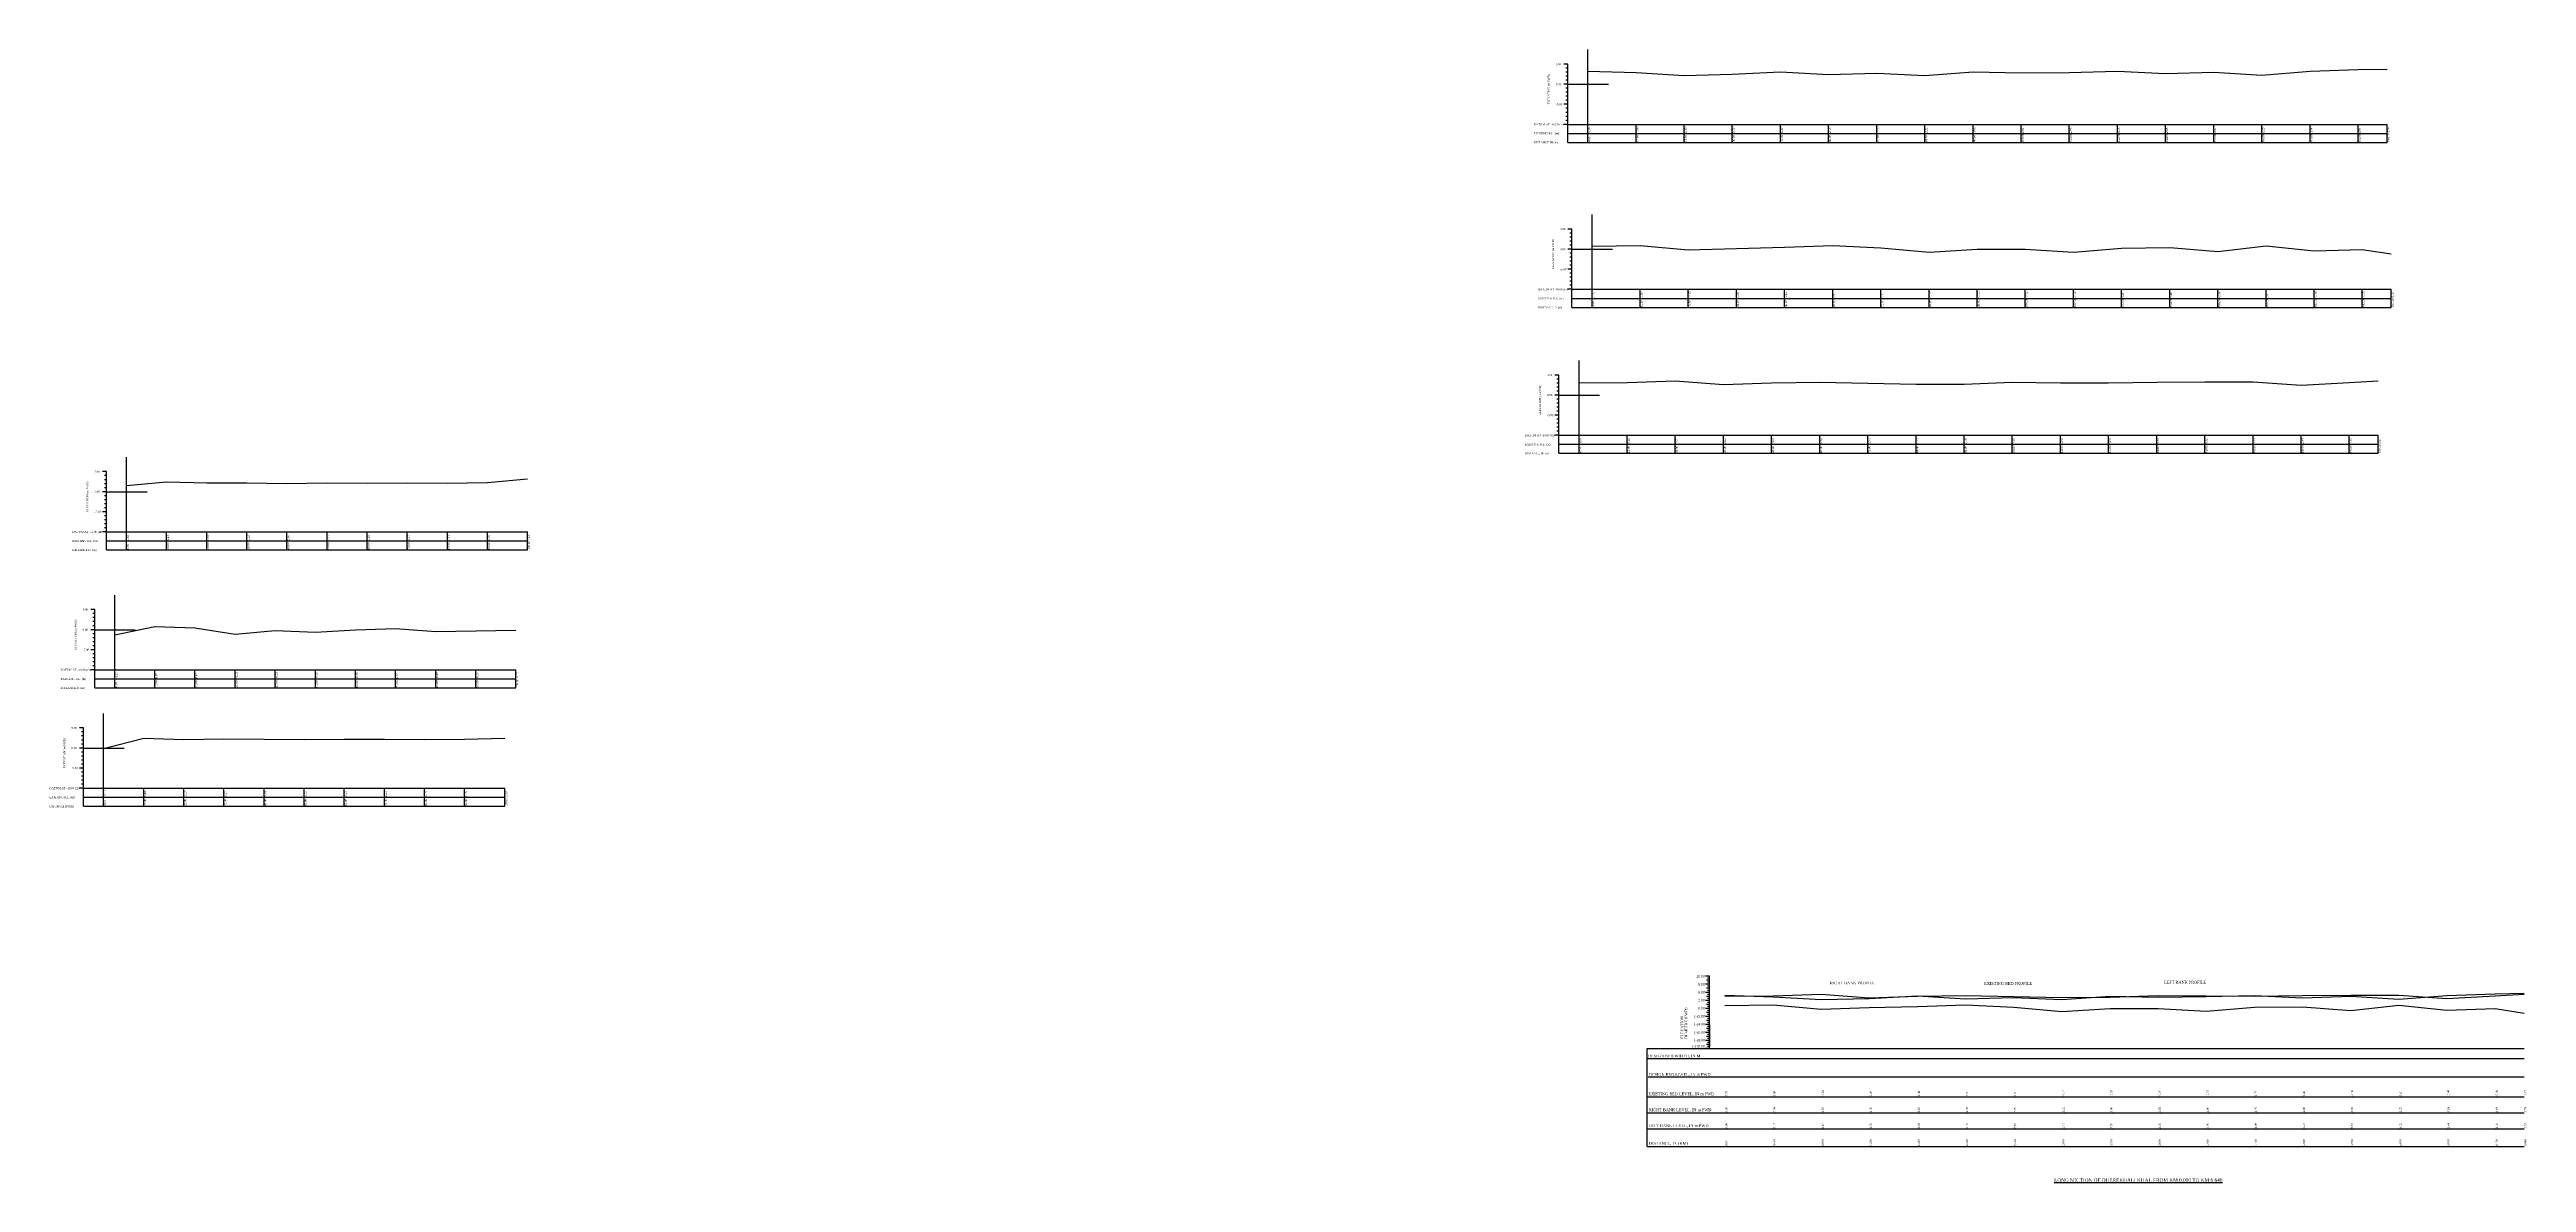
# Model space of a CAD drawing. Header units: metres. Extents: x -148477 to 168932, y -55673 to -2736.
# Drawn here: x -62653 to -62035, y -21360 to -21078 of the extents above; entities that cross this region are included whole.
import ezdxf
from ezdxf.enums import TextEntityAlignment as Align

# ---------------------------------------------------------------- set-up
doc = ezdxf.new("R2010")
doc.units = ezdxf.units.M
doc.styles.add('liza', font='times.ttf', dxfattribs={"height": 2})
doc.styles.get("Standard").update_dxf_attribs({"font": 'times.ttf'})

msp = doc.modelspace()

# ---------------------------------------------------------------- linework, layer by layer
at = {"color": 6, "linetype": 'Continuous', "lineweight": -3, "ltscale": 0.5}
for p, q in [((-62269.175, -21096.4061), (-62269.175, -21077.7629)), ((-62274.175, -21081.4061), (-62275.175, -21081.4061)), ((-62274.175, -21082.4061), (-62274.675, -21082.4061)), ((-62274.175, -21083.4061), (-62274.675, -21083.4061)), ((-62274.175, -21084.4061), (-62274.675, -21084.4061)), ((-62274.175, -21100.9061), (-62274.175, -21081.4061)), ((-62274.175, -21086.4061), (-62275.175, -21086.4061)), ((-62274.175, -21085.4061), (-62274.675, -21085.4061)), ((-62274.175, -21087.4061), (-62274.675, -21087.4061)), ((-62274.175, -21088.4061), (-62274.675, -21088.4061)), ((-62274.175, -21089.4061), (-62274.675, -21089.4061)), ((-62274.175, -21090.4061), (-62274.675, -21090.4061)), ((-62274.175, -21086.4061), (-62264.0534, -21086.4061)), ((-62274.175, -21091.4061), (-62275.175, -21091.4061)), ((-62274.175, -21096.4061), (-62275.175, -21096.4061)), ((-62274.175, -21092.4061), (-62274.675, -21092.4061)), ((-62274.175, -21093.4061), (-62274.675, -21093.4061)), ((-62274.175, -21094.4061), (-62274.675, -21094.4061)), ((-62274.175, -21095.4061), (-62274.675, -21095.4061)), ((-62274.175, -21096.4061), (-62069.975, -21096.4061)), ((-62269.175, -21100.9061), (-62269.175, -21096.4061)), ((-62257.175, -21100.9061), (-62257.175, -21096.4061)), ((-62245.175, -21100.9061), (-62245.175, -21096.4061)), ((-62233.175, -21100.9061), (-62233.175, -21096.4061)), ((-62221.175, -21100.9061), (-62221.175, -21096.4061)), ((-62209.175, -21100.9061), (-62209.175, -21096.4061)), ((-62197.175, -21100.9061), (-62197.175, -21096.4061)), ((-62185.175, -21100.9061), (-62185.175, -21096.4061)), ((-62173.175, -21100.9061), (-62173.175, -21096.4061)), ((-62161.175, -21100.9061), (-62161.175, -21096.4061)), ((-62149.175, -21100.9061), (-62149.175, -21096.4061)), ((-62137.175, -21100.9061), (-62137.175, -21096.4061)), ((-62125.175, -21100.9061), (-62125.175, -21096.4061)), ((-62113.175, -21100.9061), (-62113.175, -21096.4061)), ((-62101.175, -21100.9061), (-62101.175, -21096.4061)), ((-62089.175, -21100.9061), (-62089.175, -21096.4061)), ((-62077.175, -21100.9061), (-62077.175, -21096.4061)), ((-62069.975, -21100.9061), (-62069.975, -21096.4061)), ((-62274.175, -21098.6561), (-62069.975, -21098.6561)), ((-62274.175, -21100.9061), (-62069.975, -21100.9061)), ((-62268.1401, -21137.4984), (-62268.1401, -21118.8551)), ((-62273.1401, -21122.4984), (-62274.1401, -21122.4984)), ((-62273.1401, -21127.4984), (-62274.1401, -21127.4984)), ((-62273.1401, -21123.4984), (-62273.6401, -21123.4984)), ((-62273.1401, -21124.4984), (-62273.6401, -21124.4984)), ((-62273.1401, -21125.4984), (-62273.6401, -21125.4984)), ((-62273.1401, -21126.4984), (-62273.6401, -21126.4984)), ((-62273.1401, -21141.9984), (-62273.1401, -21122.4984)), ((-62273.1401, -21127.4984), (-62263.0184, -21127.4984)), ((-62273.1401, -21132.4984), (-62274.1401, -21132.4984)), ((-62273.1401, -21128.4984), (-62273.6401, -21128.4984)), ((-62273.1401, -21129.4984), (-62273.6401, -21129.4984)), ((-62273.1401, -21130.4984), (-62273.6401, -21130.4984)), ((-62273.1401, -21131.4984), (-62273.6401, -21131.4984)), ((-62273.1401, -21133.4984), (-62273.6401, -21133.4984)), ((-62273.1401, -21137.4984), (-62274.1401, -21137.4984)), ((-62273.1401, -21134.4984), (-62273.6401, -21134.4984)), ((-62273.1401, -21135.4984), (-62273.6401, -21135.4984)), ((-62273.1401, -21136.4984), (-62273.6401, -21136.4984)), ((-62273.1401, -21137.4984), (-62068.9401, -21137.4984)), ((-62273.1401, -21139.7484), (-62068.9401, -21139.7484)), ((-62268.1401, -21141.9984), (-62268.1401, -21137.4984)), ((-62256.1401, -21141.9984), (-62256.1401, -21137.4984)), ((-62244.1401, -21141.9984), (-62244.1401, -21137.4984)), ((-62232.1401, -21141.9984), (-62232.1401, -21137.4984)), ((-62220.1401, -21141.9984), (-62220.1401, -21137.4984)), ((-62208.1401, -21141.9984), (-62208.1401, -21137.4984)), ((-62196.1401, -21141.9984), (-62196.1401, -21137.4984)), ((-62184.1401, -21141.9984), (-62184.1401, -21137.4984)), ((-62172.1401, -21141.9984), (-62172.1401, -21137.4984)), ((-62160.1401, -21141.9984), (-62160.1401, -21137.4984)), ((-62148.1401, -21141.9984), (-62148.1401, -21137.4984)), ((-62136.1401, -21141.9984), (-62136.1401, -21137.4984)), ((-62124.1401, -21141.9984), (-62124.1401, -21137.4984)), ((-62112.1401, -21141.9984), (-62112.1401, -21137.4984)), ((-62100.1401, -21141.9984), (-62100.1401, -21137.4984)), ((-62088.1401, -21141.9984), (-62088.1401, -21137.4984)), ((-62076.1401, -21141.9984), (-62076.1401, -21137.4984)), ((-62068.9401, -21141.9984), (-62068.9401, -21137.4984)), ((-62273.1401, -21141.9984), (-62068.9401, -21141.9984)), ((-62276.3824, -21158.8509), (-62277.3824, -21158.8509)), ((-62276.3824, -21178.3509), (-62276.3824, -21158.8509)), ((-62271.3824, -21173.8509), (-62271.3824, -21155.2076)), ((-62276.3824, -21163.8509), (-62277.3824, -21163.8509)), ((-62276.3824, -21159.8509), (-62276.8824, -21159.8509)), ((-62276.3824, -21160.8509), (-62276.8824, -21160.8509)), ((-62276.3824, -21161.8509), (-62276.8824, -21161.8509)), ((-62276.3824, -21162.8509), (-62276.8824, -21162.8509)), ((-62276.3824, -21164.8509), (-62276.8824, -21164.8509)), ((-62276.3824, -21163.8509), (-62266.2607, -21163.8509)), ((-62276.3824, -21168.8509), (-62277.3824, -21168.8509)), ((-62276.3824, -21165.8509), (-62276.8824, -21165.8509)), ((-62276.3824, -21166.8509), (-62276.8824, -21166.8509)), ((-62276.3824, -21167.8509), (-62276.8824, -21167.8509)), ((-62276.3824, -21169.8509), (-62276.8824, -21169.8509)), ((-62276.3824, -21170.8509), (-62276.8824, -21170.8509)), ((-62276.3824, -21173.8509), (-62277.3824, -21173.8509)), ((-62276.3824, -21171.8509), (-62276.8824, -21171.8509)), ((-62276.3824, -21172.8509), (-62276.8824, -21172.8509)), ((-62276.3824, -21173.8509), (-62072.1824, -21173.8509)), ((-62276.3824, -21176.1009), (-62072.1824, -21176.1009)), ((-62271.3824, -21178.3509), (-62271.3824, -21173.8509)), ((-62259.3824, -21178.3509), (-62259.3824, -21173.8509)), ((-62247.3824, -21178.3509), (-62247.3824, -21173.8509)), ((-62235.3824, -21178.3509), (-62235.3824, -21173.8509)), ((-62223.3824, -21178.3509), (-62223.3824, -21173.8509)), ((-62211.3824, -21178.3509), (-62211.3824, -21173.8509)), ((-62199.3824, -21178.3509), (-62199.3824, -21173.8509)), ((-62187.3824, -21178.3509), (-62187.3824, -21173.8509)), ((-62175.3824, -21178.3509), (-62175.3824, -21173.8509)), ((-62163.3824, -21178.3509), (-62163.3824, -21173.8509)), ((-62151.3824, -21178.3509), (-62151.3824, -21173.8509)), ((-62139.3824, -21178.3509), (-62139.3824, -21173.8509)), ((-62127.3824, -21178.3509), (-62127.3824, -21173.8509)), ((-62115.3824, -21178.3509), (-62115.3824, -21173.8509)), ((-62103.3824, -21178.3509), (-62103.3824, -21173.8509)), ((-62091.3824, -21178.3509), (-62091.3824, -21173.8509)), ((-62079.3824, -21178.3509), (-62079.3824, -21173.8509)), ((-62072.1824, -21178.3509), (-62072.1824, -21173.8509)), ((-62638.4643, -21182.9299), (-62639.4643, -21182.9299)), ((-62638.4643, -21202.4299), (-62638.4643, -21182.9299)), ((-62633.4643, -21197.9299), (-62633.4643, -21179.2867)), ((-62276.3824, -21178.3509), (-62072.1824, -21178.3509)), ((-62638.4643, -21187.9299), (-62639.4643, -21187.9299)), ((-62638.4643, -21183.9299), (-62638.9643, -21183.9299)), ((-62638.4643, -21184.9299), (-62638.9643, -21184.9299)), ((-62638.4643, -21185.9299), (-62638.9643, -21185.9299)), ((-62638.4643, -21186.9299), (-62638.9643, -21186.9299)), ((-62638.4643, -21188.9299), (-62638.9643, -21188.9299)), ((-62638.4643, -21189.9299), (-62638.9643, -21189.9299)), ((-62638.4643, -21187.9299), (-62628.3426, -21187.9299)), ((-62638.4643, -21192.9299), (-62639.4643, -21192.9299)), ((-62638.4643, -21190.9299), (-62638.9643, -21190.9299)), ((-62638.4643, -21191.9299), (-62638.9643, -21191.9299)), ((-62638.4643, -21193.9299), (-62638.9643, -21193.9299)), ((-62638.4643, -21194.9299), (-62638.9643, -21194.9299)), ((-62638.4643, -21195.9299), (-62638.9643, -21195.9299)), ((-62638.4643, -21197.9299), (-62639.4643, -21197.9299)), ((-62638.4643, -21196.9299), (-62638.9643, -21196.9299)), ((-62638.4643, -21197.9299), (-62533.4643, -21197.9299)), ((-62638.4643, -21200.1799), (-62533.4643, -21200.1799)), ((-62633.4643, -21202.4299), (-62633.4643, -21197.9299)), ((-62623.4643, -21202.4299), (-62623.4643, -21197.9299)), ((-62613.4643, -21202.4299), (-62613.4643, -21197.9299)), ((-62603.4643, -21202.4299), (-62603.4643, -21197.9299)), ((-62593.4643, -21202.4299), (-62593.4643, -21197.9299)), ((-62583.4643, -21202.4299), (-62583.4643, -21197.9299)), ((-62573.4643, -21202.4299), (-62573.4643, -21197.9299)), ((-62563.4643, -21202.4299), (-62563.4643, -21197.9299)), ((-62553.4643, -21202.4299), (-62553.4643, -21197.9299)), ((-62543.4643, -21202.4299), (-62543.4643, -21197.9299)), ((-62533.4643, -21202.4299), (-62533.4643, -21197.9299)), ((-62638.4643, -21202.4299), (-62533.4643, -21202.4299)), ((-62636.3833, -21232.3066), (-62636.3833, -21213.6633)), ((-62641.3833, -21217.3066), (-62642.3833, -21217.3066)), ((-62641.3833, -21218.3066), (-62641.8833, -21218.3066)), ((-62641.3833, -21219.3066), (-62641.8833, -21219.3066)), ((-62641.3833, -21220.3066), (-62641.8833, -21220.3066)), ((-62641.3833, -21236.8066), (-62641.3833, -21217.3066)), ((-62641.3833, -21222.3066), (-62642.3833, -21222.3066)), ((-62641.3833, -21221.3066), (-62641.8833, -21221.3066)), ((-62641.3833, -21223.3066), (-62641.8833, -21223.3066)), ((-62641.3833, -21224.3066), (-62641.8833, -21224.3066)), ((-62641.3833, -21225.3066), (-62641.8833, -21225.3066)), ((-62641.3833, -21226.3066), (-62641.8833, -21226.3066)), ((-62641.3833, -21222.3066), (-62631.2616, -21222.3066)), ((-62641.3833, -21227.3066), (-62642.3833, -21227.3066)), ((-62641.3833, -21232.3066), (-62642.3833, -21232.3066)), ((-62641.3833, -21228.3066), (-62641.8833, -21228.3066)), ((-62641.3833, -21229.3066), (-62641.8833, -21229.3066)), ((-62641.3833, -21230.3066), (-62641.8833, -21230.3066)), ((-62641.3833, -21231.3066), (-62641.8833, -21231.3066)), ((-62641.3833, -21232.3066), (-62536.3833, -21232.3066)), ((-62636.3833, -21236.8066), (-62636.3833, -21232.3066)), ((-62626.3833, -21236.8066), (-62626.3833, -21232.3066)), ((-62616.3833, -21236.8066), (-62616.3833, -21232.3066)), ((-62606.3833, -21236.8066), (-62606.3833, -21232.3066)), ((-62596.3833, -21236.8066), (-62596.3833, -21232.3066)), ((-62586.3833, -21236.8066), (-62586.3833, -21232.3066)), ((-62576.3833, -21236.8066), (-62576.3833, -21232.3066)), ((-62566.3833, -21236.8066), (-62566.3833, -21232.3066)), ((-62556.3833, -21236.8066), (-62556.3833, -21232.3066)), ((-62546.3833, -21236.8066), (-62546.3833, -21232.3066)), ((-62536.3833, -21236.8066), (-62536.3833, -21232.3066)), ((-62641.3833, -21234.5566), (-62536.3833, -21234.5566)), ((-62641.3833, -21236.8066), (-62536.3833, -21236.8066)), ((-62639.1642, -21261.7917), (-62639.1642, -21243.1484)), ((-62644.1642, -21246.7917), (-62645.1642, -21246.7917)), ((-62644.1642, -21247.7917), (-62644.6642, -21247.7917)), ((-62644.1642, -21248.7917), (-62644.6642, -21248.7917)), ((-62644.1642, -21249.7917), (-62644.6642, -21249.7917)), ((-62644.1642, -21250.7917), (-62644.6642, -21250.7917)), ((-62644.1642, -21266.2917), (-62644.1642, -21246.7917)), ((-62644.1642, -21251.7917), (-62645.1642, -21251.7917)), ((-62644.1642, -21256.7917), (-62645.1642, -21256.7917)), ((-62644.1642, -21252.7917), (-62644.6642, -21252.7917)), ((-62644.1642, -21253.7917), (-62644.6642, -21253.7917)), ((-62644.1642, -21254.7917), (-62644.6642, -21254.7917)), ((-62644.1642, -21255.7917), (-62644.6642, -21255.7917)), ((-62644.1642, -21257.7917), (-62644.6642, -21257.7917)), ((-62644.1642, -21251.7917), (-62634.0426, -21251.7917)), ((-62644.1642, -21261.7917), (-62645.1642, -21261.7917)), ((-62644.1642, -21258.7917), (-62644.6642, -21258.7917)), ((-62644.1642, -21259.7917), (-62644.6642, -21259.7917)), ((-62644.1642, -21260.7917), (-62644.6642, -21260.7917)), ((-62644.1642, -21261.7917), (-62539.1642, -21261.7917)), ((-62644.1642, -21264.0417), (-62539.1642, -21264.0417)), ((-62639.1642, -21266.2917), (-62639.1642, -21261.7917)), ((-62629.1642, -21266.2917), (-62629.1642, -21261.7917)), ((-62619.1642, -21266.2917), (-62619.1642, -21261.7917)), ((-62609.1642, -21266.2917), (-62609.1642, -21261.7917)), ((-62599.1642, -21266.2917), (-62599.1642, -21261.7917)), ((-62589.1642, -21266.2917), (-62589.1642, -21261.7917)), ((-62579.1642, -21266.2917), (-62579.1642, -21261.7917)), ((-62569.1642, -21266.2917), (-62569.1642, -21261.7917)), ((-62559.1642, -21266.2917), (-62559.1642, -21261.7917)), ((-62549.1642, -21266.2917), (-62549.1642, -21261.7917)), ((-62539.1642, -21266.2917), (-62539.1642, -21261.7917)), ((-62644.1642, -21266.2917), (-62539.1642, -21266.2917))]:
    msp.add_line(p, q, dxfattribs=at)
at = {"color": 0, "lineweight": 30}
for p, q in [((-62238.8718, -21308.6639), (-62239.8718, -21308.6639)), ((-62238.8718, -21310.6639), (-62239.8718, -21310.6639)), ((-62238.8718, -21310.6639), (-62239.8718, -21310.6639)), ((-62238.8718, -21310.6639), (-62239.8718, -21310.6639)), ((-62238.8718, -21312.6639), (-62239.8718, -21312.6639)), ((-62238.8718, -21312.6639), (-62239.8718, -21312.6639)), ((-62238.8718, -21309.6639), (-62239.6218, -21309.6639)), ((-62238.8718, -21311.6639), (-62239.6218, -21311.6639)), ((-62238.8718, -21309.1639), (-62239.3718, -21309.1639)), ((-62238.8718, -21310.1639), (-62239.3718, -21310.1639)), ((-62238.8718, -21311.1639), (-62239.3718, -21311.1639)), ((-62238.8718, -21312.1639), (-62239.3718, -21312.1639)), ((-62238.8718, -21313.1639), (-62239.3718, -21313.1639)), ((-62238.8718, -21313.1639), (-62239.3718, -21313.1639)), ((-62238.8718, -21326.6639), (-62238.8718, -21308.6639)), ((-62238.8718, -21314.6639), (-62239.8718, -21314.6639)), ((-62238.8718, -21316.6639), (-62239.8718, -21316.6639)), ((-62238.8718, -21318.6639), (-62239.8718, -21318.6639)), ((-62238.8718, -21313.6639), (-62239.6218, -21313.6639)), ((-62238.8718, -21313.6639), (-62239.6218, -21313.6639)), ((-62238.8718, -21315.6639), (-62239.6218, -21315.6639)), ((-62238.8718, -21317.6639), (-62239.6218, -21317.6639)), ((-62238.8718, -21314.1639), (-62239.3718, -21314.1639)), ((-62238.8718, -21315.1639), (-62239.3718, -21315.1639)), ((-62238.8718, -21316.1639), (-62239.3718, -21316.1639)), ((-62238.8718, -21317.1639), (-62239.3718, -21317.1639)), ((-62238.8718, -21318.1639), (-62239.3718, -21318.1639)), ((-62238.8718, -21319.1639), (-62239.3718, -21319.1639)), ((-62238.8718, -21320.6639), (-62239.8718, -21320.6639)), ((-62238.8718, -21322.6639), (-62239.8718, -21322.6639)), ((-62238.8718, -21324.6639), (-62239.8718, -21324.6639)), ((-62238.8718, -21319.6639), (-62239.6218, -21319.6639)), ((-62238.8718, -21321.6639), (-62239.6218, -21321.6639)), ((-62238.8718, -21323.6639), (-62239.6218, -21323.6639)), ((-62238.8718, -21325.6639), (-62239.6218, -21325.6639)), ((-62238.8718, -21320.1639), (-62239.3718, -21320.1639)), ((-62238.8718, -21321.1639), (-62239.3718, -21321.1639)), ((-62238.8718, -21322.1639), (-62239.3718, -21322.1639)), ((-62238.8718, -21323.1639), (-62239.3718, -21323.1639)), ((-62238.8718, -21324.1639), (-62239.3718, -21324.1639)), ((-62238.8718, -21325.1639), (-62239.3718, -21325.1639)), ((-62254.3718, -21326.6639), (-62035.8238, -21326.6639)), ((-62254.3718, -21329.1585), (-62035.8238, -21329.1585)), ((-62238.8718, -21326.6639), (-62239.8718, -21326.6639)), ((-62238.8718, -21326.1639), (-62239.3718, -21326.1639)), ((-62254.1775, -21333.7111), (-62035.8238, -21333.7111)), ((-62254.3718, -21351.0639), (-62035.8238, -21351.0639))]:
    msp.add_line(p, q, dxfattribs=at)
at = {"lineweight": 30}
for p, q in [((-62238.8718, -21320.6639), (-62238.8718, -21326.0939)), ((-62254.3718, -21351.0639), (-62254.3718, -21326.6639)), ((-62254.3718, -21338.6639), (-62035.8238, -21338.6639)), ((-62254.3718, -21342.6639), (-62035.8238, -21342.6639)), ((-62254.3718, -21346.6639), (-62035.8238, -21346.6639))]:
    msp.add_line(p, q, dxfattribs=at)
at = {"color": 3, "linetype": 'Continuous', "lineweight": -3, "ltscale": 0.5}
for points in [[(-62269.175, -21083.1071), (-62257.175, -21083.5161), (-62245.175, -21084.2161), (-62233.175, -21083.9021), (-62221.175, -21083.3061), (-62209.175, -21084.0161), (-62197.175, -21083.6561), (-62185.175, -21084.1861), (-62173.175, -21083.3461), (-62161.175, -21083.5961), (-62149.175, -21083.4461), (-62137.175, -21083.1561), (-62125.175, -21083.7561), (-62113.175, -21083.3861), (-62101.175, -21084.1161), (-62089.175, -21083.1661), (-62077.175, -21082.7661), (-62069.975, -21082.6161)], [(-62633.4643, -21186.3399), (-62623.4643, -21185.5029), (-62613.4643, -21185.7499), (-62603.4643, -21185.7099), (-62593.4643, -21185.8699), (-62583.4643, -21185.6799), (-62573.4643, -21185.8339), (-62563.4643, -21185.6819), (-62553.4643, -21185.8209), (-62543.4643, -21185.6699), (-62533.4643, -21184.7199)], [(-62235.029, -21313.3649), (-62223.029, -21313.7739), (-62211.029, -21314.4739), (-62199.029, -21314.1599), (-62187.029, -21313.5639), (-62175.029, -21314.2739), (-62163.029, -21313.9139), (-62151.029, -21314.4439), (-62139.029, -21313.6039), (-62127.029, -21313.8539), (-62115.029, -21313.7039), (-62103.029, -21313.4139), (-62091.029, -21314.0139), (-62079.029, -21313.6439), (-62067.029, -21314.3739), (-62055.029, -21313.4239), (-62043.029, -21313.0239), (-62035.829, -21312.8739)]]:
    msp.add_lwpolyline(points, dxfattribs=at)
at = {"color": 2, "linetype": 'Continuous', "lineweight": -3, "ltscale": 0.5}
for points in [[(-62268.1401, -21126.7484), (-62256.1401, -21126.5984), (-62244.1401, -21127.6484), (-62232.1401, -21127.2984), (-62220.1401, -21127.0154), (-62208.1401, -21126.5884), (-62196.1401, -21127.1854), (-62184.1401, -21128.2684), (-62172.1401, -21127.5154), (-62160.1401, -21127.5354), (-62148.1401, -21128.2284), (-62136.1401, -21127.2284), (-62124.1401, -21127.0974), (-62112.1401, -21128.0574), (-62100.1401, -21126.6874), (-62088.1401, -21127.8974), (-62076.1401, -21127.5534), (-62068.9401, -21128.6714)], [(-62636.3833, -21223.5726), (-62626.3833, -21221.5096), (-62616.3833, -21221.8406), (-62606.3833, -21223.4206), (-62596.3833, -21222.5166), (-62586.3833, -21222.9066), (-62576.3833, -21222.3706), (-62566.3833, -21222.0386), (-62556.3833, -21222.7876), (-62546.3833, -21222.6116), (-62536.3833, -21222.4596)], [(-62235.029, -21315.9139), (-62223.029, -21315.7639), (-62211.029, -21316.8139), (-62199.029, -21316.4639), (-62187.029, -21316.1809), (-62175.029, -21315.7539), (-62163.029, -21316.3509), (-62151.029, -21317.4339), (-62139.029, -21316.6809), (-62127.029, -21316.7009), (-62115.029, -21317.3939), (-62103.029, -21316.3939), (-62091.029, -21316.2629), (-62079.029, -21317.2229), (-62067.029, -21315.8529), (-62055.029, -21317.0629), (-62043.029, -21316.7189), (-62035.829, -21317.8369)]]:
    msp.add_lwpolyline(points, dxfattribs=at)
at = {"color": 6, "linetype": 'Continuous', "lineweight": -3, "ltscale": 0.5}
for points in [[(-62271.3824, -21160.7909), (-62259.3824, -21160.7209), (-62247.3824, -21160.2809), (-62235.3824, -21161.2309), (-62223.3824, -21160.8109), (-62211.3824, -21160.6709), (-62199.3824, -21160.9209), (-62187.3824, -21161.1209), (-62175.3824, -21161.0909), (-62163.3824, -21160.6509), (-62151.3824, -21160.7609), (-62139.3824, -21160.7709), (-62127.3824, -21160.6209), (-62115.3824, -21160.5309), (-62103.3824, -21160.5709), (-62091.3824, -21161.4109), (-62079.3824, -21160.6909), (-62072.1824, -21160.2809)], [(-62639.1642, -21251.9177), (-62629.1642, -21249.3547), (-62619.1642, -21249.6617), (-62609.1642, -21249.5317), (-62599.1642, -21249.5517), (-62589.1642, -21249.6417), (-62579.1642, -21249.5917), (-62569.1642, -21249.5617), (-62559.1642, -21249.6927), (-62549.1642, -21249.6017), (-62539.1642, -21249.3017)], [(-62235.029, -21313.6039), (-62223.029, -21313.5339), (-62211.029, -21313.0939), (-62199.029, -21314.0439), (-62187.029, -21313.6239), (-62175.029, -21313.4839), (-62163.029, -21313.7339), (-62151.029, -21313.9339), (-62139.029, -21313.9039), (-62127.029, -21313.4639), (-62115.029, -21313.5739), (-62103.029, -21313.5839), (-62091.029, -21313.4339), (-62079.029, -21313.3439), (-62067.029, -21313.3839), (-62055.029, -21314.2239), (-62043.029, -21313.5039), (-62035.829, -21313.0939)]]:
    msp.add_lwpolyline(points, dxfattribs=at)
at = {"color": 3, "lineweight": 30}
msp.add_lwpolyline([(-62209.0133, -21310.3666, 0, 0, 0), (-62210.1696, -21310.3729, 0, 0, 0), (-62210.7891, -21313.3641, 0.2996, 0, 0), (-62211.0183, -21314.4994, 0, 0, 0)], format="xyseb", dxfattribs=at)
at = {"color": 2, "lineweight": 30}
msp.add_lwpolyline([(-62170.5042, -21310.5223, 0, 0, 0), (-62171.3762, -21310.503, 0, 0, 0), (-62172.3517, -21314.6327, 0.2996, 0, 0), (-62172.6453, -21315.882, 0, 0, 0)], format="xyseb", dxfattribs=at)
at = {"color": 6, "lineweight": 30}
msp.add_lwpolyline([(-62125.5774, -21310.1607, 0, 0, 0), (-62126.2825, -21310.1604, 0, 0, 0), (-62126.8367, -21312.51, 0.2996, 0, 0), (-62127.1135, -21313.592, 0, 0, 0)], format="xyseb", dxfattribs=at)
at = {"color": 0, "lineweight": 30}
msp.add_lwpolyline([(-62243.8718, -21324.3639, 0, 0, 0), (-62243.8718, -21316.6172, 0.2767, 0, 0), (-62243.8718, -21316.0639, 0, 0, 0)], format="xyseb", dxfattribs=at)

# ---------------------------------------------------------------- texts
for s, p in [('10.00', (-62239.9718, -21308.9889)), ('8.00', (-62239.9718, -21310.9889)), ('6.00', (-62239.9718, -21312.9889)), ('(-)2.00', (-62239.9718, -21319.0021)), ('0.00', (-62239.9718, -21316.9889)), ('2.00', (-62239.9718, -21314.9889)), ('2.00', (-62239.9718, -21318.9889)), ('(-)10.00', (-62239.9718, -21326.4483)), ('(-)4.00', (-62239.9718, -21320.9271)), ('(-)6.00', (-62239.9718, -21322.9889)), ('(-)8.00', (-62239.9718, -21324.9139))]:
    msp.add_text(s, height=0.65, dxfattribs=at).set_placement(p, align=Align.RIGHT)
for s, p in [('ELEVATION', (-62245.3718, -21324.2339)), ('IN METRE (PWD)', (-62244.3718, -21324.2339))]:
    msp.add_text(s, height=0.65, rotation=90, dxfattribs=at).set_placement(p)
at = {"color": 6, "linetype": 'Continuous', "lineweight": -3, "ltscale": 0.5, "char_height": 0.5, "attachment_point": 1, "rotation": 90, "style": 'liza'}
for s, insert, width in [('ELEVATION (m PWD)', (-62279.175, -21091.4061), 10), ('3.30', (-62269.075, -21098.5561), 2.15), ('2.89', (-62257.075, -21098.5561), 2.15), ('2.19', (-62245.075, -21098.5561), 2.15), ('2.50', (-62233.075, -21098.5561), 2.15), ('3.10', (-62221.075, -21098.5561), 2.15), ('2.39', (-62209.075, -21098.5561), 2.15), ('2.75', (-62197.075, -21098.5561), 2.15), ('2.22', (-62185.075, -21098.5561), 2.15), ('3.06', (-62173.075, -21098.5561), 2.15), ('2.81', (-62161.075, -21098.5561), 2.15), ('2.96', (-62149.075, -21098.5561), 2.15), ('3.25', (-62137.075, -21098.5561), 2.15), ('2.65', (-62125.075, -21098.5561), 2.15), ('3.02', (-62113.075, -21098.5561), 2.15), ('2.29', (-62101.075, -21098.5561), 2.15), ('3.24', (-62089.075, -21098.5561), 2.15), ('3.64', (-62077.075, -21098.5561), 2.15), ('3.79', (-62069.875, -21098.5561), 2.15), ('0.00', (-62269.075, -21100.8061), 2.15), ('12.00', (-62257.075, -21100.8061), 2.15), ('24.00', (-62245.075, -21100.8061), 2.15), ('36.00', (-62233.075, -21100.8061), 2.15), ('48.00', (-62221.075, -21100.8061), 2.15), ('60.00', (-62209.075, -21100.8061), 2.15), ('72.00', (-62197.075, -21100.8061), 2.15), ('84.00', (-62185.075, -21100.8061), 2.15), ('96.00', (-62173.075, -21100.8061), 2.15), ('108.00', (-62161.075, -21100.8061), 2.15), ('120.00', (-62149.075, -21100.8061), 2.15), ('132.00', (-62137.075, -21100.8061), 2.15), ('144.00', (-62125.075, -21100.8061), 2.15), ('156.00', (-62113.075, -21100.8061), 2.15), ('168.00', (-62101.075, -21100.8061), 2.15), ('180.00', (-62089.075, -21100.8061), 2.15), ('192.00', (-62077.075, -21100.8061), 2.15), ('199.20', (-62069.875, -21100.8061), 2.15), ('ELEVATION (m PWD)', (-62278.1401, -21132.4984), 10), ('0.75', (-62268.0401, -21139.6484), 2.15), ('0.00', (-62268.0401, -21141.8984), 2.15), ('0.90', (-62256.0401, -21139.6484), 2.15), ('12.00', (-62256.0401, -21141.8984), 2.15), ('-0.15', (-62244.0401, -21139.6484), 2.15), ('24.00', (-62244.0401, -21141.8984), 2.15), ('0.20', (-62232.0401, -21139.6484), 2.15), ('36.00', (-62232.0401, -21141.8984), 2.15), ('0.48', (-62220.0401, -21139.6484), 2.15), ('48.00', (-62220.0401, -21141.8984), 2.15), ('0.91', (-62208.0401, -21139.6484), 2.15), ('60.00', (-62208.0401, -21141.8984), 2.15), ('0.31', (-62196.0401, -21139.6484), 2.15), ('72.00', (-62196.0401, -21141.8984), 2.15), ('-0.77', (-62184.0401, -21139.6484), 2.15), ('84.00', (-62184.0401, -21141.8984), 2.15), ('-0.02', (-62172.0401, -21139.6484), 2.15), ('96.00', (-62172.0401, -21141.8984), 2.15), ('-0.04', (-62160.0401, -21139.6484), 2.15), ('108.00', (-62160.0401, -21141.8984), 2.15), ('-0.73', (-62148.0401, -21139.6484), 2.15), ('120.00', (-62148.0401, -21141.8984), 2.15), ('0.27', (-62136.0401, -21139.6484), 2.15), ('132.00', (-62136.0401, -21141.8984), 2.15), ('0.40', (-62124.0401, -21139.6484), 2.15), ('144.00', (-62124.0401, -21141.8984), 2.15), ('-0.56', (-62112.0401, -21139.6484), 2.15), ('156.00', (-62112.0401, -21141.8984), 2.15), ('0.81', (-62100.0401, -21139.6484), 2.15), ('168.00', (-62100.0401, -21141.8984), 2.15), ('-0.40', (-62088.0401, -21139.6484), 2.15), ('180.00', (-62088.0401, -21141.8984), 2.15), ('-0.05', (-62076.0401, -21139.6484), 2.15), ('192.00', (-62076.0401, -21141.8984), 2.15), ('199.20', (-62068.8401, -21141.8984), 2.15), ('-1.17', (-62068.8401, -21139.6484), 2.15), ('ELEVATION (m PWD)', (-62281.3824, -21168.8509), 10), ('3.06', (-62271.2824, -21176.0009), 2.15), ('0.00', (-62271.2824, -21178.2509), 2.15), ('12.00', (-62259.2824, -21178.2509), 2.15), ('3.13', (-62259.2824, -21176.0009), 2.15), ('24.00', (-62247.2824, -21178.2509), 2.15), ('3.57', (-62247.2824, -21176.0009), 2.15), ('36.00', (-62235.2824, -21178.2509), 2.15), ('2.62', (-62235.2824, -21176.0009), 2.15), ('3.04', (-62223.2824, -21176.0009), 2.15), ('48.00', (-62223.2824, -21178.2509), 2.15), ('3.18', (-62211.2824, -21176.0009), 2.15), ('60.00', (-62211.2824, -21178.2509), 2.15), ('72.00', (-62199.2824, -21178.2509), 2.15), ('2.93', (-62199.2824, -21176.0009), 2.15), ('84.00', (-62187.2824, -21178.2509), 2.15), ('2.73', (-62187.2824, -21176.0009), 2.15), ('96.00', (-62175.2824, -21178.2509), 2.15), ('2.76', (-62175.2824, -21176.0009), 2.15), ('3.20', (-62163.2824, -21176.0009), 2.15), ('108.00', (-62163.2824, -21178.2509), 2.15), ('3.09', (-62151.2824, -21176.0009), 2.15), ('120.00', (-62151.2824, -21178.2509), 2.15), ('3.08', (-62139.2824, -21176.0009), 2.15), ('132.00', (-62139.2824, -21178.2509), 2.15), ('144.00', (-62127.2824, -21178.2509), 2.15), ('3.23', (-62127.2824, -21176.0009), 2.15), ('156.00', (-62115.2824, -21178.2509), 2.15), ('3.32', (-62115.2824, -21176.0009), 2.15), ('3.28', (-62103.2824, -21176.0009), 2.15), ('168.00', (-62103.2824, -21178.2509), 2.15), ('180.00', (-62091.2824, -21178.2509), 2.15), ('2.44', (-62091.2824, -21176.0009), 2.15), ('192.00', (-62079.2824, -21178.2509), 2.15), ('3.16', (-62079.2824, -21176.0009), 2.15), ('199.20', (-62072.0824, -21178.2509), 2.15), ('3.57', (-62072.0824, -21176.0009), 2.15), ('ELEVATION (m PWD)', (-62643.4643, -21192.9299), 10), ('0.00', (-62633.3643, -21202.3299), 2.15), ('1.59', (-62633.3643, -21200.0799), 2.15), ('10.00', (-62623.3643, -21202.3299), 2.15), ('2.43', (-62623.3643, -21200.0799), 2.15), ('2.18', (-62613.3643, -21200.0799), 2.15), ('20.00', (-62613.3643, -21202.3299), 2.15), ('30.00', (-62603.3643, -21202.3299), 2.15), ('2.22', (-62603.3643, -21200.0799), 2.15), ('2.06', (-62593.3643, -21200.0799), 2.15), ('40.00', (-62593.3643, -21202.3299), 2.15), ('50.00', (-62583.3643, -21202.3299), 2.15), ('2.25', (-62583.3643, -21200.0799), 2.15), ('2.10', (-62573.3643, -21200.0799), 2.15), ('60.00', (-62573.3643, -21202.3299), 2.15), ('70.00', (-62563.3643, -21202.3299), 2.15), ('2.25', (-62563.3643, -21200.0799), 2.15), ('80.00', (-62553.3643, -21202.3299), 2.15), ('2.11', (-62553.3643, -21200.0799), 2.15), ('90.00', (-62543.3643, -21202.3299), 2.15), ('2.26', (-62543.3643, -21200.0799), 2.15), ('100.00', (-62533.3643, -21202.3299), 2.15), ('3.21', (-62533.3643, -21200.0799), 2.15), ('ELEVATION (m PWD)', (-62646.3833, -21227.3066), 10), ('-1.27', (-62636.2833, -21234.4566), 2.15), ('0.80', (-62626.2833, -21234.4566), 2.15), ('0.47', (-62616.2833, -21234.4566), 2.15), ('-1.11', (-62606.2833, -21234.4566), 2.15), ('-0.21', (-62596.2833, -21234.4566), 2.15), ('-0.60', (-62586.2833, -21234.4566), 2.15), ('-0.06', (-62576.2833, -21234.4566), 2.15), ('0.27', (-62566.2833, -21234.4566), 2.15), ('-0.48', (-62556.2833, -21234.4566), 2.15), ('-0.30', (-62546.2833, -21234.4566), 2.15), ('-0.15', (-62536.2833, -21234.4566), 2.15), ('0.00', (-62636.2833, -21236.7066), 2.15), ('10.00', (-62626.2833, -21236.7066), 2.15), ('20.00', (-62616.2833, -21236.7066), 2.15), ('30.00', (-62606.2833, -21236.7066), 2.15), ('40.00', (-62596.2833, -21236.7066), 2.15), ('50.00', (-62586.2833, -21236.7066), 2.15), ('60.00', (-62576.2833, -21236.7066), 2.15), ('70.00', (-62566.2833, -21236.7066), 2.15), ('80.00', (-62556.2833, -21236.7066), 2.15), ('90.00', (-62546.2833, -21236.7066), 2.15), ('100.00', (-62536.2833, -21236.7066), 2.15), ('ELEVATION (m PWD)', (-62649.1642, -21256.7917), 10), ('-0.13', (-62639.0642, -21263.9417), 2.15), ('2.44', (-62629.0642, -21263.9417), 2.15), ('2.13', (-62619.0642, -21263.9417), 2.15), ('2.26', (-62609.0642, -21263.9417), 2.15), ('2.24', (-62599.0642, -21263.9417), 2.15), ('2.15', (-62589.0642, -21263.9417), 2.15), ('2.20', (-62579.0642, -21263.9417), 2.15), ('2.23', (-62569.0642, -21263.9417), 2.15), ('2.10', (-62559.0642, -21263.9417), 2.15), ('2.19', (-62549.0642, -21263.9417), 2.15), ('2.49', (-62539.0642, -21263.9417), 2.15), ('0.00', (-62639.0642, -21266.1917), 2.15), ('10.00', (-62629.0642, -21266.1917), 2.15), ('20.00', (-62619.0642, -21266.1917), 2.15), ('30.00', (-62609.0642, -21266.1917), 2.15), ('40.00', (-62599.0642, -21266.1917), 2.15), ('50.00', (-62589.0642, -21266.1917), 2.15), ('60.00', (-62579.0642, -21266.1917), 2.15), ('70.00', (-62569.0642, -21266.1917), 2.15), ('80.00', (-62559.0642, -21266.1917), 2.15), ('90.00', (-62549.0642, -21266.1917), 2.15), ('100.00', (-62539.0642, -21266.1917), 2.15), ('0.75', (-62234.929, -21338.5639), 2.15), ('0.90', (-62222.929, -21338.5639), 2.15), ('-0.15', (-62210.929, -21338.5639), 2.15), ('0.20', (-62198.929, -21338.5639), 2.15), ('0.48', (-62186.929, -21338.5639), 2.15), ('0.91', (-62174.929, -21338.5639), 2.15), ('0.31', (-62162.929, -21338.5639), 2.15), ('-0.77', (-62150.929, -21338.5639), 2.15), ('-0.02', (-62138.929, -21338.5639), 2.15), ('-0.04', (-62126.929, -21338.5639), 2.15), ('-0.73', (-62114.929, -21338.5639), 2.15), ('0.27', (-62102.929, -21338.5639), 2.15), ('0.40', (-62090.929, -21338.5639), 2.15), ('-0.56', (-62078.929, -21338.5639), 2.15), ('0.81', (-62066.929, -21338.5639), 2.15), ('-0.40', (-62054.929, -21338.5639), 2.15), ('-0.05', (-62042.929, -21338.5639), 2.15), ('-1.17', (-62035.729, -21338.5639), 2.15), ('3.30', (-62234.929, -21342.5639), 2.15), ('2.89', (-62222.929, -21342.5639), 2.15), ('2.19', (-62210.929, -21342.5639), 2.15), ('2.50', (-62198.929, -21342.5639), 2.15), ('3.10', (-62186.929, -21342.5639), 2.15), ('2.39', (-62174.929, -21342.5639), 2.15), ('2.75', (-62162.929, -21342.5639), 2.15), ('2.22', (-62150.929, -21342.5639), 2.15), ('3.06', (-62138.929, -21342.5639), 2.15), ('2.81', (-62126.929, -21342.5639), 2.15), ('2.96', (-62114.929, -21342.5639), 2.15), ('3.25', (-62102.929, -21342.5639), 2.15), ('2.65', (-62090.929, -21342.5639), 2.15), ('3.02', (-62078.929, -21342.5639), 2.15), ('2.29', (-62066.929, -21342.5639), 2.15), ('3.24', (-62054.929, -21342.5639), 2.15), ('3.64', (-62042.929, -21342.5639), 2.15), ('3.79', (-62035.729, -21342.5639), 2.15), ('3.06', (-62234.929, -21346.5639), 2.15), ('0.00', (-62234.929, -21350.9639), 2.15), ('0.400', (-62222.929, -21350.9639), 2.15), ('3.13', (-62222.929, -21346.5639), 2.15), ('0.800', (-62210.929, -21350.9639), 2.15), ('3.57', (-62210.929, -21346.5639), 2.15), ('1.200', (-62198.929, -21350.9639), 2.15), ('2.62', (-62198.929, -21346.5639), 2.15), ('3.04', (-62186.929, -21346.5639), 2.15), ('1.600', (-62186.929, -21350.9639), 2.15), ('3.18', (-62174.929, -21346.5639), 2.15), ('2.000', (-62174.929, -21350.9639), 2.15), ('2.400', (-62162.929, -21350.9639), 2.15), ('2.93', (-62162.929, -21346.5639), 2.15), ('2.800', (-62150.929, -21350.9639), 2.15), ('2.73', (-62150.929, -21346.5639), 2.15), ('3.200', (-62138.929, -21350.9639), 2.15), ('2.76', (-62138.929, -21346.5639), 2.15), ('3.20', (-62126.929, -21346.5639), 2.15), ('3.600', (-62126.929, -21350.9639), 2.15), ('3.09', (-62114.929, -21346.5639), 2.15), ('4.000', (-62114.929, -21350.9639), 2.15), ('3.08', (-62102.929, -21346.5639), 2.15), ('4.400', (-62102.929, -21350.9639), 2.15), ('4.800', (-62090.929, -21350.9639), 2.15), ('3.23', (-62090.929, -21346.5639), 2.15), ('5.200', (-62078.929, -21350.9639), 2.15), ('3.32', (-62078.929, -21346.5639), 2.15), ('3.28', (-62066.929, -21346.5639), 2.15), ('5.600', (-62066.929, -21350.9639), 2.15), ('6.000', (-62054.929, -21350.9639), 2.15), ('2.44', (-62054.929, -21346.5639), 2.15), ('6.400', (-62042.929, -21350.9639), 2.15), ('3.16', (-62042.929, -21346.5639), 2.15), ('6.640', (-62035.729, -21350.9639), 2.15), ('3.57', (-62035.729, -21346.5639), 2.15)]:
    msp.add_mtext(s, dxfattribs=dict(at, insert=insert, width=width))
at = {"color": 6, "linetype": 'Continuous', "lineweight": -3, "ltscale": 0.5, "char_height": 0.5, "attachment_point": 1, "style": 'liza'}
for s, insert, width in [('5.00', (-62277.175, -21081.1561), 2), ('-5.00', (-62277.175, -21091.1561), 2), ('0.00', (-62277.175, -21086.1561), 2), ('DATUM AT -10.00 (m)', (-62282.675, -21096.1561), 7.5), ('EXISTING R.L. (m)', (-62282.675, -21098.4061), 7.5), ('DISTANCE IN (m)', (-62282.675, -21100.6561), 7.5), ('0.00', (-62276.1401, -21127.2484), 2), ('5.00', (-62276.1401, -21122.2484), 2), ('-5.00', (-62276.1401, -21132.2484), 2), ('DATUM AT -10.00 (m)', (-62281.6401, -21137.2484), 7.5), ('EXISTING R.L. (m)', (-62281.6401, -21139.4984), 7.5), ('DISTANCE IN (m)', (-62281.6401, -21141.7484), 7.5), ('5.00', (-62279.3824, -21158.6009), 2), ('0.00', (-62279.3824, -21163.6009), 2), ('-5.00', (-62279.3824, -21168.6009), 2), ('DATUM AT -10.00 (m)', (-62284.8824, -21173.6009), 7.5), ('EXISTING R.L. (m)', (-62284.8824, -21175.8509), 7.5), ('5.00', (-62641.4643, -21182.6799), 2), ('DISTANCE IN (m)', (-62284.8824, -21178.1009), 7.5), ('0.00', (-62641.4643, -21187.6799), 2), ('-5.00', (-62641.4643, -21192.6799), 2), ('DATUM AT -10.00 (m)', (-62646.9643, -21197.6799), 7.5), ('EXISTING R.L. (m)', (-62646.9643, -21199.9299), 7.5), ('DISTANCE IN (m)', (-62646.9643, -21202.1799), 7.5), ('5.00', (-62644.3833, -21217.0566), 2), ('-5.00', (-62644.3833, -21227.0566), 2), ('0.00', (-62644.3833, -21222.0566), 2), ('DATUM AT -10.00 (m)', (-62649.8833, -21232.0566), 7.5), ('EXISTING R.L. (m)', (-62649.8833, -21234.3066), 7.5), ('DISTANCE IN (m)', (-62649.8833, -21236.5566), 7.5), ('0.00', (-62647.1642, -21251.5417), 2), ('5.00', (-62647.1642, -21246.5417), 2), ('-5.00', (-62647.1642, -21256.5417), 2), ('DATUM AT -10.00 (m)', (-62652.6642, -21261.5417), 7.5), ('EXISTING R.L. (m)', (-62652.6642, -21263.7917), 7.5), ('DISTANCE IN (m)', (-62652.6642, -21266.0417), 7.5)]:
    msp.add_mtext(s, dxfattribs=dict(at, insert=insert, width=width))
at = {"color": 3, "lineweight": 30, "insert": (-62208.8341, -21309.9843), "char_height": 0.7, "attachment_point": 1}
msp.add_mtext('RIGHT BANK PROFILE', dxfattribs=at)
at = {"color": 2, "lineweight": 30, "insert": (-62170.3726, -21310.1069), "char_height": 0.7, "attachment_point": 1}
msp.add_mtext('EXISTING BED PROFILE', dxfattribs=at)
at = {"color": 6, "lineweight": 30, "insert": (-62125.5125, -21309.7846), "char_height": 0.7, "attachment_point": 1}
msp.add_mtext('LEFT BANK PROFILE', dxfattribs=at)
at = {"color": 0, "lineweight": 30, "char_height": 0.7, "attachment_point": 1}
for s, insert in [('DESIGN BED WIDTH, IN M', (-62254.1739, -21328.1698)), ('EXISTING BED LEVEL, IN m PWD', (-62254.054, -21337.6067)), ('DESIGN BED LEVEL, IN m PWD', (-62253.9833, -21332.7582)), ('RIGHT BANK LEVEL, IN m PWD', (-62253.9991, -21341.5817)), ('LEFT BANK LEVEL, IN m PWD', (-62254.0219, -21345.5314)), ('DISTANCE, IN (KM)', (-62253.9436, -21349.9245))]:
    msp.add_mtext(s, dxfattribs=dict(at, insert=insert))
at = {"color": 0, "linetype": 'ByBlock', "lineweight": 30, "insert": (-62152.9684, -21358.9931), "char_height": 0.861585, "width": 43.932388, "attachment_point": 1}
msp.add_mtext('\\pi-861.6,l861.6,t3.705e+004;{\\LLONG SECTION OF DHEREKHALI KHAL FROM KM 0.000 TO KM 6.640}', dxfattribs=at)

doc.saveas('drawing.dxf')
